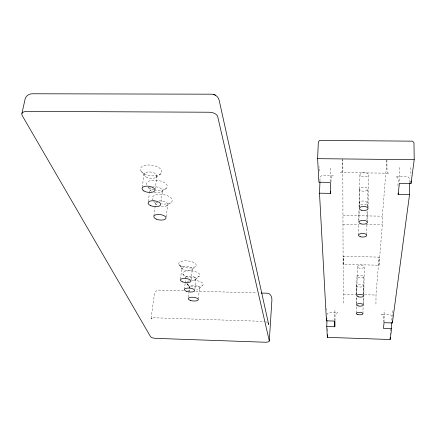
<?xml version="1.0" encoding="UTF-8"?>
<svg xmlns="http://www.w3.org/2000/svg" width="436" height="436" viewBox="0 0 436 436"><rect width="100%" height="100%" fill="white"/><g stroke="black" fill="none" stroke-linecap="round" stroke-linejoin="round"><path stroke-width="0.33" stroke-dasharray="2.18 1.64" d="M390.166 334.919L390.166 329.011M386.912 160.257L387.043 171.893L388.247 173.048L389.217 173.212L340.145 172.585L341.083 172.454L342.282 171.337L342.761 159.772M383.473 322.324C383.004 319.959 385.184 314.133 381.026 314.149C386.634 314.476 393.784 312.231 391.615 320.564M384.078 322.035L384.121 310.405M342.783 159.102L343.105 264.341L379.009 265.23L382.318 224.9L382.361 216.191L386.917 159.587M379.009 265.23L379.064 257.12L343.317 256.275L343.105 264.341M375.941 304.083L376.012 295.047L379.064 257.12M366.763 234.672L366.905 224.551M366.959 220.507L367.09 211.068M367.15 206.342L367.199 202.974A4.038 1.897 0.6 0 0 361.215 201.219A4.038 1.897 0.6 0 0 361.068 204.506A4.038 1.897 0.6 0 0 367.199 202.974M367.385 222.365L367.537 210.888M367.592 206.838L367.826 189.289A4.158 2.011 0.5 0 0 361.673 187.447A4.158 2.011 0.5 0 0 361.515 190.93A4.158 2.011 0.5 0 0 367.826 189.289M368.055 207.918L368.491 174.792A4.284 2.131 0.3 0 0 362.158 172.847A4.284 2.131 0.3 0 0 361.989 176.542A4.284 2.131 0.3 0 0 368.491 174.792M362.97 313.686L363.084 306.225M363.123 303.505L363.215 297.401M363.264 294.006L363.39 285.863A3.325 1.286 1.5 0 0 358.457 284.604A3.325 1.286 1.5 0 0 358.354 286.834A3.325 1.286 1.5 0 0 363.39 285.863M363.39 304.987L363.499 297.559M363.553 294.186L363.815 276.631A3.406 1.352 1.4 0 0 358.763 275.323A3.406 1.352 1.4 0 0 358.654 277.661A3.406 1.352 1.4 0 0 363.815 276.631M363.831 295.853L364.262 266.952A3.488 1.417 1.3 0 0 359.084 265.584A3.488 1.417 1.3 0 0 358.97 268.036A3.488 1.417 1.3 0 0 364.262 266.952M356.234 312.797L356.359 306.018M356.408 303.309L356.512 297.886M356.577 294.496L356.741 285.678M356.49 304.105L356.615 297.363M356.681 293.989L357.008 276.451M356.746 295.652L357.286 266.778M358.534 235.173L358.741 223.723M358.801 220.354L358.997 209.574M359.051 206.882L359.122 202.838M358.926 221.526L359.133 210.065M359.199 206.697L359.515 189.17M359.335 207.765L359.934 174.678M343.296 303.102L343.317 256.275M334.646 320.406L334.995 308.895M334.984 320.76C335.562 318.487 333.54 312.574 337.644 312.792C332.047 312.754 325.196 310.127 327.033 318.498M331.033 181.943C331.207 179.91 330.308 175.741 333.524 175.735L322.52 175.594C319.299 175.577 320.138 179.741 319.964 181.79M326.826 309.996L326.869 308.644M327.572 330.842L327.681 327.594M330.319 181.714L330.842 166.666M319.365 171.103L319.555 166.536M198.358 299.129L199.503 288.136M194.925 288.736L195.977 278.855M188.434 297.21L188.93 292.681M189.001 292.033L189.567 286.855M191.099 279.858L192.271 269.11A5.27 2.087 6.2 0 0 184.929 266.303A5.27 2.087 6.2 0 0 183.965 269.83A5.27 2.087 6.2 0 0 192.271 269.11M184.461 289.4L185.126 283.465M185.202 282.806L185.573 279.509M180.52 279.165L181.834 267.742M166.203 216.845L167.756 204.588M161.037 201.961L162.503 190.761M155.123 189.36L156.949 175.888M153.881 215.804L155.608 202.898M148.256 201.525L149.346 193.611M149.439 192.952L149.984 188.995M142.185 187.251L144.011 174.449M199.187 288.588L202.446 285.651M195.655 279.329L199.247 276.162M191.949 269.612L195.442 266.576M161.434 192.102L166.383 188.33M166.705 205.847L170.629 202.767M156.066 177.365L160.944 173.702M343.094 215.471L382.361 216.191M342.86 224.131L359.188 224.453M365.989 224.584L382.318 224.9M343.53 294.115L356.386 294.485M364.507 294.72L376.012 295.047M183.605 290.812L159.14 290.103C156.878 289.88 154.807 291.728 154.469 293.918L150.921 319.343L151.57 318.514L151.221 318.956L153.205 317.866L152.932 317.899L154.082 317.784L264.598 321.392M187.682 290.926L191.082 291.025M195.84 291.166L257 292.932M265.769 321.588L267.759 322.836M141.166 171.337L144.245 175.294M147.957 187.093L150.627 190.576M153.592 200.898L156.213 204.391M179.381 264.952L182.281 268.849L178.831 264.009M187.153 284.054L189.971 287.864L186.668 283.204A8.349 3.183 5.8 0 0 196.434 286.899A8.349 3.183 5.8 0 0 202.969 283.482A8.349 3.183 5.8 0 0 192.091 280.37M182.918 274.059L186.221 278.588M186.668 283.204L189.6 287.357A5.019 1.897 5.8 0 1 193.333 285.536A5.019 1.897 5.8 0 1 199.268 287.286A5.019 1.897 5.8 0 1 196.543 289.406M410.843 167.62L410.93 175.555M409.409 182.357C409.491 180.362 409.954 176.656 406.952 176.7L395.735 176.553C400.455 177.196 397.092 184.052 398.139 186.946M399.311 167.484L399.381 182.673M392.367 310.655L392.373 318.422M152.11 187.169A6.322 2.965 7.9 0 1 160.181 187.954A6.322 2.965 7.9 0 1 161.745 191.889A6.322 2.965 7.9 0 1 154.224 192.467M151.537 191.322A6.322 2.965 7.9 0 1 151.025 187.638M146.507 184.76A10.508 4.976 8 0 1 156.502 180.215A10.508 4.976 8 0 1 167.271 186.663A10.508 4.976 8 0 1 155.341 190.052M154.017 189.774A10.508 4.976 8 0 1 148.529 187.376M185.791 277.53A5.145 1.984 6 0 1 190.957 276.19A5.145 1.984 6 0 1 195.993 278.495A5.145 1.984 6 0 1 191.682 280.223M159.031 200.914A6.137 2.796 7.6 0 1 167.767 204.195A6.137 2.796 7.6 0 1 159.685 206.179M157.085 205.094A6.137 2.796 7.6 0 1 155.925 202.206M187.387 281.629A8.349 3.183 5.8 0 1 190.156 280.593M153.216 200.402A10.197 4.698 7.6 0 1 159.391 194.391A10.197 4.698 7.6 0 1 172.329 199.753A10.197 4.698 7.6 0 1 161.593 203.874M157.81 203.007A10.197 4.698 7.6 0 1 154.693 201.568M181.954 266.609A8.769 3.504 6.2 0 0 196.107 265.758A8.769 3.504 6.2 0 0 184.444 260.821A8.769 3.504 6.2 0 0 181.954 266.609M145.886 176.863A6.518 3.145 8.3 0 0 156.72 176.678A6.518 3.145 8.3 0 0 148.834 171.898A6.518 3.145 8.3 0 0 145.886 176.863M144.354 173.817A10.84 5.276 8.4 0 0 161.74 172.465A10.84 5.276 8.4 0 0 147.275 165.048A10.84 5.276 8.4 0 0 144.354 173.817M186.27 276.495A8.551 3.335 6 0 0 199.775 275.361A8.551 3.335 6 0 0 187.894 270.865A8.551 3.335 6 0 0 186.27 276.495"/><path stroke-width="0.65" d="M326.967 320.498L326.76 326.504L327.349 337.35L390.16 339.513L390.166 337.546M326.76 326.504L334.804 326.771L334.968 321.425M319.964 181.79L319.501 193.186L330.635 193.361L330.706 191.344M334.804 326.771L334.63 321.081L326.45 320.82L326.52 318.787M327.349 337.35L327.436 334.744M330.635 193.361L330.292 182.368L318.901 182.204L317.621 158.66L318.313 142.468L318.525 141.515L319.855 140.387L412.434 141.166L413.791 142.332L413.982 143.302L414.2 159.712L411.023 183.496L399.381 183.333L398.166 194.401L409.54 194.576L409.42 183.033M269.29 340.881L217.695 116.57A7.625 4.202 6.8 0 0 209.122 112.226L26.945 111.36A7.695 3.864 13.6 0 0 22.182 115.524L150.567 336.696A4.496 1.45 6.3 0 0 155.81 338.358L265.137 342.233A4.545 1.499 4 0 0 269.29 340.881L271.911 300.039C272.02 297.145 270.614 293.248 267.197 293.226L261.077 293.047M390.16 339.513L391.615 328.651L391.615 322.586M391.615 328.651L383.446 328.379L384.072 322.678L392.378 322.945L409.54 194.576M21.931 113.436L25.114 99.032C25.997 95.86 29.147 93.631 32.422 93.767L211.841 94.187C215.319 94.214 218.338 96.863 219.139 100.187L268.68 324.46L268.293 323.403L268.445 323.806M317.621 158.66L414.2 159.712M214.626 94.835L215.466 95.19M213.776 94.487L214.261 94.688M319.501 193.186L326.45 320.82M410.99 180.847L411.023 183.496M398.161 193.044L398.166 194.401M392.378 321.005L392.378 322.945M358.152 305.925A3.455 1.275 1.6 0 0 363.39 304.987A3.455 1.275 1.6 0 0 358.261 303.723A3.455 1.275 1.6 0 0 358.152 305.925M358.463 296.851A3.543 1.335 1.6 0 0 363.831 295.853A3.543 1.335 1.6 0 0 358.572 294.54A3.543 1.335 1.6 0 0 358.463 296.851M357.858 314.574A3.374 1.215 1.7 0 0 362.97 313.686A3.374 1.215 1.7 0 0 357.956 312.47A3.374 1.215 1.7 0 0 357.858 314.574M360.512 236.764A4.115 1.798 1 0 0 366.758 235.342A4.115 1.798 1 0 0 360.665 233.647A4.115 1.798 1 0 0 360.512 236.764M360.954 223.881A4.235 1.908 0.8 0 0 367.385 222.365A4.235 1.908 0.8 0 0 361.112 220.578A4.235 1.908 0.8 0 0 360.954 223.881M361.417 210.217A4.365 2.027 0.7 0 0 368.049 208.593A4.365 2.027 0.7 0 0 361.586 206.708A4.365 2.027 0.7 0 0 361.417 210.217M143.891 190.963A6.573 3.074 8.2 0 0 154.807 190.81A6.573 3.074 8.2 0 0 146.839 186.112A6.573 3.074 8.2 0 0 143.891 190.963M150.829 205.732A6.371 2.894 7.8 0 0 160.693 204.598A6.371 2.894 7.8 0 0 151.635 200.778A6.371 2.894 7.8 0 0 150.829 205.732M190.309 300.36A5.052 1.848 5.8 0 0 198.293 299.772A5.052 1.848 5.8 0 0 191.284 297.254A5.052 1.848 5.8 0 0 190.309 300.36M186.548 291.346A5.178 1.935 5.9 0 0 194.712 290.714A5.178 1.935 5.9 0 0 187.513 288.082A5.178 1.935 5.9 0 0 186.548 291.346M182.597 281.879A5.308 2.033 6.1 0 0 190.957 281.198A5.308 2.033 6.1 0 0 183.556 278.446A5.308 2.033 6.1 0 0 182.597 281.879M156.437 219.177A6.18 2.736 7.4 0 0 166.04 218.131A6.18 2.736 7.4 0 0 157.282 214.512A6.18 2.736 7.4 0 0 156.437 219.177"/></g></svg>
